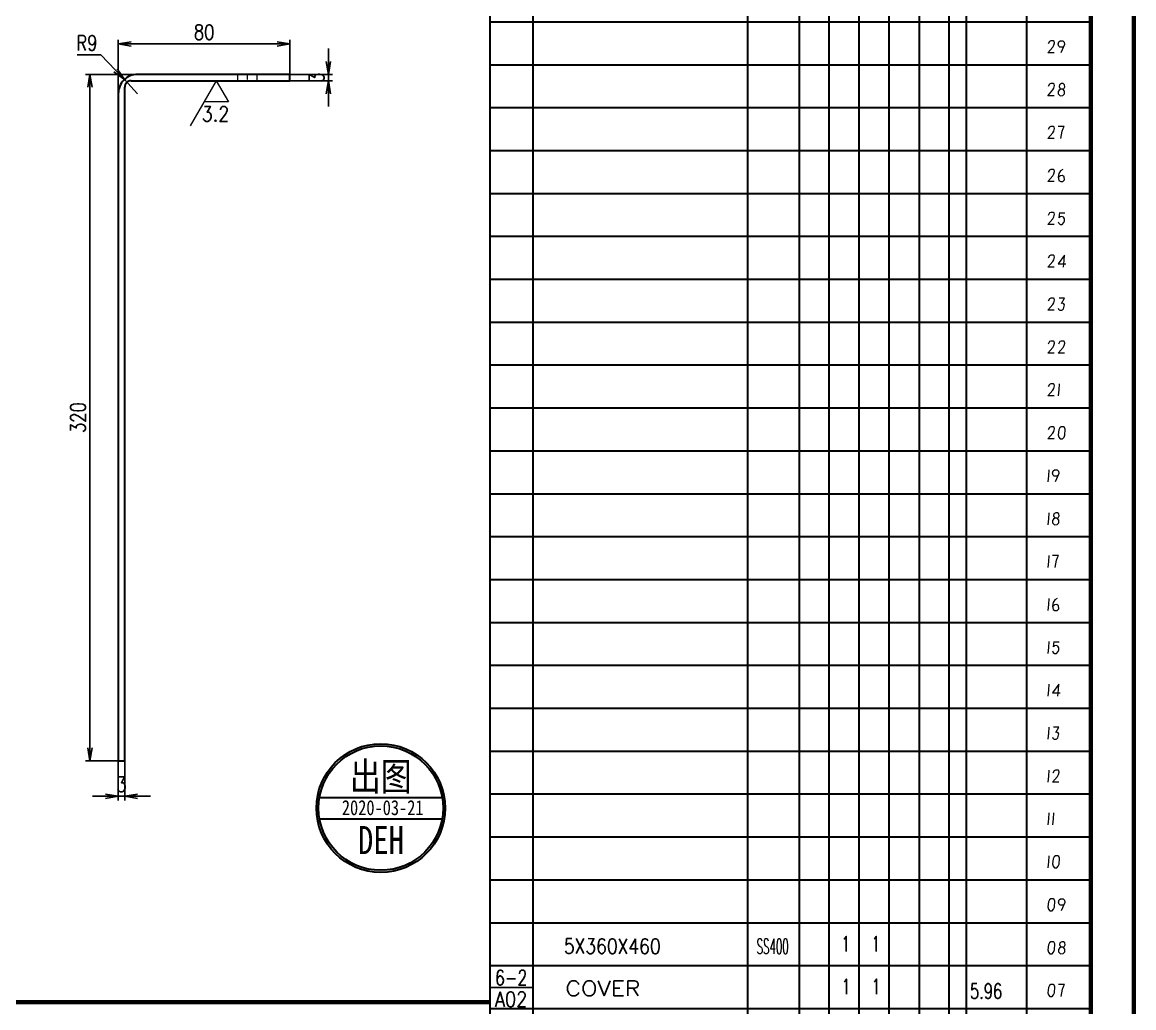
# Model space of a CAD drawing. Header units: millimetres. Extents: x 1333 to 104182, y -62926 to -5704.
# Drawn here: x 51010 to 51528, y -62447 to -61988 of the extents above; entities that cross this region are included whole.
import ezdxf
from ezdxf.enums import TextEntityAlignment as Align

# ---------------------------------------------------------------- set-up
doc = ezdxf.new("R2010")
doc.units = ezdxf.units.MM
doc.header["$LTSCALE"] = 0.5
doc.linetypes.add('DASHDOT', pattern=[18.5, 12, -3, 0.5, -3])
doc.linetypes.add('DASHED', pattern=[15, 12, -3])
for name, color, linetype in [('08', 1, 'Continuous'), ('11', 3, 'Continuous'), ('7标注层', 4, 'Continuous'), ('SHM_LABEL', 40, 'Continuous')]:
    doc.layers.add(name, color=color, linetype=linetype)
doc.layers.add('印章专用-出图', color=1, linetype='Continuous', lineweight=80)
doc.styles.add('KAI', font='simplex.shx', dxfattribs={"width": 0.8, "bigfont": 'extfont.shx'})
doc.styles.get("Standard").update_dxf_attribs({"font": 'simplex.shx'})
doc.styles.add('国标', font='simfang.ttf', dxfattribs={"width": 0.8})
doc.dimstyles.new('KAI-2', dxfattribs={"dimscale": 2, "dimtxt": 3.5, "dimasz": 3, "dimexe": 1, "dimexo": 0, "dimgap": 1, "dimtad": 1, "dimtoh": 1, "dimdsep": 46, "dimtxsty": 'KAI', "dimblk1": 'OPEN', "dimblk2": 'OPEN', "dimsah": 1, "dimcen": 0, "dimclrd": 7, "dimclre": 7, "dimclrt": 140, "dimazin": 2, "dimtfac": 0.7, "dimtix": 1, "dimtmove": 1, "dimatfit": 3, "dimldrblk": 'OPEN', "dimfxl": 0, "dimtvp": 1, "dimtolj": 2, "dimarcsym": 0})

# ---------------------------------------------------------------- blocks, each defined once
blk = doc.blocks.new('_Open')
at = {"color": 0, "linetype": 'ByBlock', "lineweight": -2}
for p, q in [((-1, 0.167), (0, 0)), ((-1, -0.167), (0, 0)), ((0, 0), (-1, 0))]:
    blk.add_line(p, q, dxfattribs=at)
blk = doc.blocks.new('*D65')
at = {"layer": '7标注层', "color": 7, "lineweight": -2, "transparency": 16777216}
for p, q in [((51152.64, -62005.94), (51152.64, -61999.94)), ((51134.75, -62011.94), (51154.64, -62011.94)), ((51152.64, -62011.94), (51152.64, -62014.94)), ((51134.75, -62014.94), (51154.64, -62014.94)), ((51152.64, -62020.94), (51152.64, -62026.94))]:
    blk.add_line(p, q, dxfattribs=at)
at = {"layer": 'Defpoints', "color": 0, "transparency": 16777216}
for p in [(51134.75, -62011.94), (51134.75, -62014.94), (51152.64, -62014.94)]:
    blk.add_point(p, dxfattribs=at)
at = {"layer": '7标注层', "color": 7, "lineweight": -2, "transparency": 16777216, "xscale": 6, "yscale": 6, "zscale": 6}
for p, rotation in [((51152.64, -62011.94), 270), ((51152.64, -62014.94), 90)]:
    blk.add_blockref('_Open', p, dxfattribs=dict(at, rotation=rotation))
at = {"layer": '7标注层', "color": 140, "transparency": 16777216, "insert": (51147.14, -62013.44), "char_height": 7, "attachment_point": 5, "rotation": 90, "style": 'KAI'}
blk.add_mtext('\\A2;3', dxfattribs=at)
blk = doc.blocks.new('*D66')
at = {"layer": '7标注层', "color": 7, "lineweight": -2, "transparency": 16777216}
for p, q in [((51054.75, -62020.94), (51054.75, -61995.77)), ((51134.75, -62011.94), (51134.75, -61995.77)), ((51128.75, -61997.77), (51060.75, -61997.77))]:
    blk.add_line(p, q, dxfattribs=at)
at = {"layer": 'Defpoints', "color": 0, "transparency": 16777216}
for p in [(51054.75, -61997.77), (51134.75, -62011.94), (51054.75, -62020.94)]:
    blk.add_point(p, dxfattribs=at)
at = {"layer": '7标注层', "color": 7, "lineweight": -2, "transparency": 16777216, "xscale": 6, "yscale": 6, "zscale": 6, "rotation": 180}
blk.add_blockref('_Open', (51054.75, -61997.77), dxfattribs=at)
at = {"layer": '7标注层', "color": 7, "lineweight": -2, "transparency": 16777216, "xscale": 6, "yscale": 6, "zscale": 6}
blk.add_blockref('_Open', (51134.75, -61997.77), dxfattribs=at)
at = {"layer": '7标注层', "color": 140, "transparency": 16777216, "insert": (51094.75, -61992.27), "char_height": 7, "attachment_point": 5, "style": 'KAI'}
blk.add_mtext('\\A2;80', dxfattribs=at)
blk = doc.blocks.new('*D67')
at = {"layer": '7标注层', "color": 7, "lineweight": -2, "transparency": 16777216}
for p, q in [((51064.3, -62011.94), (51039.54, -62011.94)), ((51041.54, -62017.94), (51041.54, -62325.94)), ((51054.75, -62331.94), (51039.54, -62331.94))]:
    blk.add_line(p, q, dxfattribs=at)
at = {"layer": 'Defpoints', "color": 0, "transparency": 16777216}
for p in [(51064.3, -62011.94), (51041.54, -62331.94), (51054.75, -62331.94)]:
    blk.add_point(p, dxfattribs=at)
at = {"layer": '7标注层', "color": 7, "lineweight": -2, "transparency": 16777216, "xscale": 6, "yscale": 6, "zscale": 6}
for p, rotation in [((51041.54, -62011.94), 90), ((51041.54, -62331.94), 270)]:
    blk.add_blockref('_Open', p, dxfattribs=dict(at, rotation=rotation))
at = {"layer": '7标注层', "color": 140, "transparency": 16777216, "insert": (51036.04, -62171.94), "char_height": 7, "attachment_point": 5, "rotation": 90, "style": 'KAI'}
blk.add_mtext('\\A2;320', dxfattribs=at)
blk = doc.blocks.new('*D68')
at = {"layer": '7标注层', "color": 7, "lineweight": -2, "transparency": 16777216}
for p, q in [((51054.75, -62331.94), (51054.75, -62350.47)), ((51057.75, -62331.94), (51057.75, -62350.47)), ((51048.75, -62348.47), (51042.75, -62348.47)), ((51054.75, -62348.47), (51057.75, -62348.47)), ((51063.75, -62348.47), (51069.75, -62348.47))]:
    blk.add_line(p, q, dxfattribs=at)
at = {"layer": 'Defpoints', "color": 0, "transparency": 16777216}
for p in [(51054.75, -62331.94), (51057.75, -62331.94), (51057.75, -62348.47)]:
    blk.add_point(p, dxfattribs=at)
at = {"layer": '7标注层', "color": 7, "lineweight": -2, "transparency": 16777216, "xscale": 6, "yscale": 6, "zscale": 6}
blk.add_blockref('_Open', (51054.75, -62348.47), dxfattribs=at)
at = {"layer": '7标注层', "color": 7, "lineweight": -2, "transparency": 16777216, "xscale": 6, "yscale": 6, "zscale": 6, "rotation": 180}
blk.add_blockref('_Open', (51057.75, -62348.47), dxfattribs=at)
at = {"layer": '7标注层', "color": 140, "transparency": 16777216, "insert": (51056.25, -62342.97), "char_height": 7, "attachment_point": 5, "style": 'KAI'}
blk.add_mtext('\\A2;3', dxfattribs=at)
blk = doc.blocks.new('*D69')
at = {"layer": '7标注层', "color": 7, "lineweight": -2, "transparency": 16777216}
for p, q in [((51035.62, -62002.79), (51046.68, -62002.79)), ((51046.68, -62002.79), (51053.47, -62010.01)), ((51063.75, -62020.94), (51057.58, -62014.38))]:
    blk.add_line(p, q, dxfattribs=at)
at = {"layer": 'Defpoints', "color": 0, "transparency": 16777216}
for p in [(51057.58, -62014.38), (51063.75, -62020.94)]:
    blk.add_point(p, dxfattribs=at)
at = {"layer": '7标注层', "color": 7, "lineweight": -2, "transparency": 16777216, "xscale": 6, "yscale": 6, "zscale": 6, "rotation": 313.2403200733043}
blk.add_blockref('_Open', (51057.58, -62014.38), dxfattribs=at)
at = {"layer": '7标注层', "color": 140, "transparency": 16777216, "insert": (51040.15, -61997.29), "char_height": 7, "attachment_point": 5, "style": 'KAI'}
blk.add_mtext('\\A2;R9', dxfattribs=at)
blk = doc.blocks.new('ccd2')
at = {"color": 3, "lineweight": 13, "ltscale": 0.303109}
blk.add_line((53697.91, -20368.76), (53691.85, -20379.26), dxfattribs=at)
at = {"color": 3, "lineweight": 13, "ltscale": 0.141451}
for p, q in [((53697.91, -20368.76), (53700.74, -20373.66)), ((53700.74, -20373.66), (53695.08, -20373.66))]:
    blk.add_line(p, q, dxfattribs=at)
blk = doc.blocks.new('D')
at = {"color": 7, "lineweight": 35, "ltscale": 0.25}
for p, q in [((54076.08, -14049.04), (54076.08, -14069.04)), ((54096.08, -14049.04), (54096.08, -14069.04)), ((54196.08, -14049.04), (54196.08, -14069.04)), ((54220.08, -14049.04), (54220.08, -14069.04)), ((54234.08, -14069.04), (54234.08, -14049.04)), ((54248.08, -14069.04), (54248.08, -14049.04)), ((54262.08, -14069.04), (54262.08, -14049.04)), ((54276.08, -14049.04), (54276.08, -14069.04)), ((54290.08, -14069.04), (54290.08, -14049.04)), ((54298.08, -14069.04), (54298.08, -14049.04)), ((54326.08, -14049.04), (54326.08, -14069.04))]:
    blk.add_line(p, q, dxfattribs=at)
at = {"color": 7, "lineweight": 35}
for p, q in [((54356.08, -14049.04), (54076.08, -14049.04)), ((54356.08, -14069.04), (54076.08, -14069.04))]:
    blk.add_line(p, q, dxfattribs=at)
blk = doc.blocks.new('arwear')
at = {"layer": '08', "color": 3, "xscale": 0.5, "yscale": 0.5, "zscale": 0.5}
for p in [(26347.04, -5282.51), (26347.04, -5292.51), (26347.04, -5302.51), (26347.04, -5312.51), (26347.04, -5322.51), (26347.04, -5332.51), (26347.04, -5342.51), (26347.04, -5352.51), (26347.04, -5362.51), (26347.04, -5372.51), (26347.04, -5382.51), (26347.04, -5392.51), (26347.04, -5402.51), (26347.04, -5412.51), (26347.04, -5422.51), (26347.04, -5432.51), (26347.04, -5442.51), (26347.04, -5452.51), (26347.04, -5462.51), (26347.04, -5472.51), (26347.04, -5482.51), (26347.04, -5492.51), (26347.04, -5502.51), (26347.04, -5512.51), (26347.04, -5522.51), (26347.04, -5532.51), (26347.04, -5542.51), (26347.04, -5552.51), (26347.04, -5562.51), (26347.04, -5572.51), (26347.04, -5582.51), (26347.04, -5592.51)]:
    blk.add_blockref('D', p, dxfattribs=at)
blk = doc.blocks.new('出图章')
at = {"layer": '印章专用-出图'}
h = blk.add_hatch(color=256, dxfattribs=at)
h.paths.add_polyline_path([(-15, 0, 1), (15, 0, 1)])
h.paths.add_polyline_path([(14.5, 0, -1), (-14.5, 0, -1)], flags=16)
h.paths.add_polyline_path([(-7.31, -12.35), (7.41, -12.35), (7.41, -2.73), (-7.31, -2.73)], flags=8)
at = {"layer": '印章专用-出图', "lineweight": 35}
for p, q in [((-14.28, 2.5), (14.28, 2.5)), ((-14.28, -2.5), (14.28, -2.5))]:
    blk.add_line(p, q, dxfattribs=at)
for radius in [15, 14.5]:
    blk.add_circle((0, 0), radius, dxfattribs=at)
at = {"layer": '印章专用-出图', "color": 4, "style": '国标', "width": 0.8}
blk.add_text('DEH', height=6.562, dxfattribs=at).set_placement((0.05, -10.74), align=Align.CENTER)
at = {"layer": '印章专用-出图', "color": 3, "style": '国标', "width": 0.8}
blk.add_attdef('出图', text='', height=6.6, dxfattribs=at).set_placement((0, 7.35), align=Align.MIDDLE_CENTER)
at = {"layer": '印章专用-出图', "color": 2, "style": '国标', "width": 0.8}
blk.add_attdef('XXXX.XX.XX', text='', height=3.5, dxfattribs=at).set_placement((0.45, 0.1), align=Align.MIDDLE_CENTER)
blk = doc.blocks.new('YZ-CT')
at = {"layer": '印章专用-出图'}
blk.add_blockref('出图章', (0.63, 0), dxfattribs=at).add_auto_attribs({'出图': '出图', 'XXXX.XX.XX': '2020-03-21'})

msp = doc.modelspace()

# ---------------------------------------------------------------- linework, layer by layer
at = {"color": 7, "lineweight": 70}
for p, q in [((51527.971, -61727.561), (51527.971, -62915.561)), ((51507.971, -61747.561), (51507.971, -62895.561)), ((49895.971, -62444.437), (51227.971, -62444.437))]:
    msp.add_line(p, q, dxfattribs=at)
at = {"color": 7, "lineweight": 35, "ltscale": 0.25}
for p, q in [((51507.971, -62007.561), (51507.971, -61987.561)), ((51507.971, -62027.561), (51507.971, -62007.561)), ((51507.971, -62047.561), (51507.971, -62027.561)), ((51507.971, -62067.561), (51507.971, -62047.561)), ((51507.971, -62087.561), (51507.971, -62067.561)), ((51507.971, -62427.561), (51507.971, -62407.561)), ((51507.971, -62447.561), (51507.971, -62427.561))]:
    msp.add_line(p, q, dxfattribs=at)
at = {"lineweight": 35}
for p, q in [((51134.746, -62011.94), (51063.746, -62011.94)), ((51060.746, -62014.94), (51134.746, -62014.94)), ((51054.746, -62020.94), (51054.746, -62331.94)), ((51057.746, -62331.94), (51057.746, -62017.94))]:
    msp.add_line(p, q, dxfattribs=at)
at = {"color": 2, "linetype": 'DASHED', "lineweight": 5, "ltscale": 0.075}
for p, q in [((51110.246, -62011.94), (51110.246, -62014.94)), ((51110.246, -62011.94), (51110.246, -62014.94)), ((51119.246, -62011.94), (51119.246, -62014.94)), ((51119.246, -62011.94), (51119.246, -62014.94))]:
    msp.add_line(p, q, dxfattribs=at)
at = {"color": 1, "linetype": 'DASHDOT', "lineweight": 5, "ltscale": 0.090015}
msp.add_line((51114.746, -62011.64), (51114.746, -62015.24), dxfattribs=at)
at = {"lineweight": 35, "ltscale": 0.075}
for p, q in [((51134.746, -62014.94), (51134.746, -62011.94)), ((51054.746, -62331.94), (51057.746, -62331.94))]:
    msp.add_line(p, q, dxfattribs=at)
at = {"color": 3}
msp.add_lwpolyline([(49845.971, -61727.561), (51527.971, -61727.561), (51527.971, -62915.561), (49845.971, -62915.561)], close=True, dxfattribs=at)
at = {"color": 7, "lineweight": 13}
for points in [[(51490.911, -62001.861), (51487.971, -62001.861), (51490.211, -61999.201), (51490.772, -61998.361), (51491.051, -61997.171), (51490.911, -61996.471), (51490.561, -61996.261), (51489.372, -61996.261), (51488.742, -61996.541), (51488.041, -61997.661)], [(51495.321, -61998.991), (51494.551, -61999.271), (51493.571, -61999.271), (51493.012, -61998.711), (51492.801, -61997.801), (51493.081, -61996.751), (51493.642, -61996.261), (51494.902, -61996.261), (51495.601, -61996.891), (51495.742, -61997.941), (51494.061, -62001.861)], [(51490.911, -62021.861), (51487.971, -62021.861), (51490.211, -62019.201), (51490.772, -62018.361), (51491.051, -62017.171), (51490.911, -62016.471), (51490.561, -62016.261), (51489.372, -62016.261), (51488.742, -62016.541), (51488.041, -62017.661)], [(51494.971, -62018.851), (51495.392, -62018.641), (51495.882, -62017.731), (51495.671, -62016.751), (51495.112, -62016.261), (51494.272, -62016.261), (51493.431, -62016.751), (51493.221, -62017.591), (51493.502, -62018.361), (51493.921, -62018.851)], [(51490.911, -62041.861), (51487.971, -62041.861), (51490.211, -62039.201), (51490.772, -62038.361), (51491.051, -62037.171), (51490.911, -62036.471), (51490.561, -62036.261), (51489.372, -62036.261), (51488.742, -62036.541), (51488.041, -62037.661)], [(51493.992, -62041.861), (51494.551, -62038.431), (51495.041, -62037.171), (51495.532, -62036.261), (51492.801, -62036.261)], [(51490.911, -62061.861), (51487.971, -62061.861), (51490.211, -62059.201), (51490.772, -62058.361), (51491.051, -62057.171), (51490.911, -62056.471), (51490.561, -62056.261), (51489.372, -62056.261), (51488.742, -62056.541), (51488.041, -62057.661)], [(51494.902, -62056.261), (51493.851, -62056.891), (51493.081, -62058.081), (51492.801, -62059.901), (51493.012, -62061.371), (51493.921, -62061.861), (51494.902, -62061.861), (51495.742, -62061.021), (51495.601, -62059.761), (51494.762, -62059.131), (51493.642, -62059.201), (51492.872, -62059.971)], [(51490.911, -62081.861), (51487.971, -62081.861), (51490.211, -62079.201), (51490.772, -62078.361), (51491.051, -62077.171), (51490.911, -62076.471), (51490.561, -62076.261), (51489.372, -62076.261), (51488.742, -62076.541), (51488.041, -62077.661)], [(51492.801, -62080.601), (51493.081, -62081.371), (51493.711, -62081.861), (51494.551, -62081.861), (51495.392, -62081.021), (51495.671, -62080.181), (51495.671, -62079.271), (51495.252, -62078.501), (51494.481, -62078.221), (51493.711, -62078.361), (51493.221, -62078.781), (51493.502, -62076.261)], [(51493.502, -62076.541), (51495.811, -62076.541)], [(51490.911, -62101.861), (51487.971, -62101.861), (51490.211, -62099.201), (51490.772, -62098.361), (51491.051, -62097.171), (51490.911, -62096.471), (51490.561, -62096.261), (51489.372, -62096.261), (51488.742, -62096.541), (51488.041, -62097.661)], [(51495.252, -62101.861), (51495.532, -62098.711), (51495.742, -62096.261), (51492.801, -62100.321), (51496.301, -62100.321)], [(51490.911, -62121.861), (51487.971, -62121.861), (51490.211, -62119.201), (51490.772, -62118.361), (51491.051, -62117.171), (51490.911, -62116.471), (51490.561, -62116.261), (51489.372, -62116.261), (51488.742, -62116.541), (51488.041, -62117.661)], [(51492.801, -62120.951), (51492.941, -62121.371), (51493.152, -62121.721), (51493.571, -62121.861), (51494.411, -62121.861), (51494.762, -62121.651), (51495.252, -62121.231), (51495.671, -62119.341), (51495.392, -62118.851), (51494.831, -62118.571), (51494.272, -62118.711), (51495.671, -62116.261), (51493.152, -62116.261)], [(51490.911, -62141.861), (51487.971, -62141.861), (51490.211, -62139.201), (51490.772, -62138.361), (51491.051, -62137.171), (51490.911, -62136.471), (51490.561, -62136.261), (51489.372, -62136.261), (51488.742, -62136.541), (51488.041, -62137.661)], [(51495.742, -62141.861), (51492.801, -62141.861), (51495.041, -62139.201), (51495.601, -62138.361), (51495.882, -62137.171), (51495.742, -62136.471), (51495.392, -62136.261), (51494.201, -62136.261), (51493.571, -62136.541), (51492.872, -62137.661)], [(51490.911, -62161.861), (51487.971, -62161.861), (51490.211, -62159.201), (51490.772, -62158.361), (51491.051, -62157.171), (51490.911, -62156.471), (51490.561, -62156.261), (51489.372, -62156.261), (51488.742, -62156.541), (51488.041, -62157.661)], [(51493.221, -62156.261), (51493.012, -62159.061), (51492.801, -62161.861)], [(51490.911, -62181.861), (51487.971, -62181.861), (51490.211, -62179.201), (51490.772, -62178.361), (51491.051, -62177.171), (51490.911, -62176.471), (51490.561, -62176.261), (51489.372, -62176.261), (51488.742, -62176.541), (51488.041, -62177.661)], [(51488.392, -62196.261), (51488.181, -62199.061), (51487.971, -62201.861)], [(51492.661, -62198.991), (51491.892, -62199.271), (51490.911, -62199.271), (51490.351, -62198.711), (51490.142, -62197.801), (51490.421, -62196.751), (51490.981, -62196.261), (51492.242, -62196.261), (51492.941, -62196.891), (51493.081, -62197.941), (51491.402, -62201.861)], [(51488.392, -62216.261), (51488.181, -62219.061), (51487.971, -62221.861)], [(51492.311, -62218.851), (51492.731, -62218.641), (51493.221, -62217.731), (51493.012, -62216.751), (51492.451, -62216.261), (51491.612, -62216.261), (51490.772, -62216.751), (51490.561, -62217.591), (51490.841, -62218.361), (51491.262, -62218.851)], [(51488.392, -62236.261), (51488.181, -62239.061), (51487.971, -62241.861)], [(51491.331, -62241.861), (51491.892, -62238.431), (51492.382, -62237.171), (51492.872, -62236.261), (51490.142, -62236.261)], [(51488.392, -62256.261), (51488.181, -62259.061), (51487.971, -62261.861)], [(51492.242, -62256.261), (51491.191, -62256.891), (51490.421, -62258.081), (51490.142, -62259.901), (51490.351, -62261.371), (51491.262, -62261.861), (51492.242, -62261.861), (51493.081, -62261.021), (51492.941, -62259.761), (51492.101, -62259.131), (51490.981, -62259.201), (51490.211, -62259.971)], [(51488.392, -62276.261), (51488.181, -62279.061), (51487.971, -62281.861)], [(51490.142, -62280.601), (51490.421, -62281.371), (51491.051, -62281.861), (51491.892, -62281.861), (51492.731, -62281.021), (51493.012, -62280.181), (51493.012, -62279.271), (51492.591, -62278.501), (51491.821, -62278.221), (51491.051, -62278.361), (51490.561, -62278.781), (51490.841, -62276.261)], [(51490.841, -62276.541), (51493.152, -62276.541)], [(51488.392, -62296.261), (51488.181, -62299.061), (51487.971, -62301.861)], [(51492.591, -62301.861), (51492.872, -62298.711), (51493.081, -62296.261), (51490.142, -62300.321), (51493.642, -62300.321)], [(51488.392, -62316.261), (51488.181, -62319.061), (51487.971, -62321.861)], [(51490.142, -62320.951), (51490.282, -62321.371), (51490.492, -62321.721), (51490.911, -62321.861), (51491.752, -62321.861), (51492.101, -62321.651), (51492.591, -62321.231), (51493.012, -62319.341), (51492.731, -62318.851), (51492.171, -62318.571), (51491.612, -62318.711), (51493.012, -62316.261), (51490.492, -62316.261)], [(51488.392, -62336.261), (51488.181, -62339.061), (51487.971, -62341.861)], [(51493.081, -62341.861), (51490.142, -62341.861), (51492.382, -62339.201), (51492.941, -62338.361), (51493.221, -62337.171), (51493.081, -62336.471), (51492.731, -62336.261), (51491.541, -62336.261), (51490.911, -62336.541), (51490.211, -62337.661)], [(51488.392, -62356.261), (51488.181, -62359.061), (51487.971, -62361.861)], [(51490.561, -62356.261), (51490.351, -62359.061), (51490.142, -62361.861)], [(51488.392, -62376.261), (51488.181, -62379.061), (51487.971, -62381.861)], [(51495.461, -62398.991), (51494.691, -62399.271), (51493.711, -62399.271), (51493.152, -62398.711), (51492.941, -62397.801), (51493.221, -62396.751), (51493.782, -62396.261), (51495.041, -62396.261), (51495.742, -62396.891), (51495.882, -62397.941), (51494.201, -62401.861)], [(51495.112, -62418.851), (51495.532, -62418.641), (51496.022, -62417.731), (51495.811, -62416.751), (51495.252, -62416.261), (51494.411, -62416.261), (51493.571, -62416.751), (51493.362, -62417.591), (51493.642, -62418.361), (51494.061, -62418.851)], [(51494.132, -62441.861), (51494.691, -62438.431), (51495.181, -62437.171), (51495.671, -62436.261), (51492.941, -62436.261)]]:
    msp.add_lwpolyline(points, dxfattribs=at)
for points in [[(51493.642, -62021.861), (51494.902, -62021.791), (51495.671, -62021.021), (51495.671, -62019.761), (51494.971, -62018.851), (51493.921, -62018.851), (51493.221, -62019.271), (51492.801, -62019.971), (51492.801, -62021.021)], [(51494.831, -62181.861), (51495.461, -62181.091), (51495.811, -62180.111), (51496.022, -62177.311), (51495.742, -62176.611), (51495.181, -62176.261), (51494.132, -62176.261), (51493.502, -62176.751), (51493.081, -62177.661), (51492.801, -62180.041), (51493.012, -62181.091), (51493.642, -62181.861)], [(51490.981, -62221.861), (51492.242, -62221.791), (51493.012, -62221.021), (51493.012, -62219.761), (51492.311, -62218.851), (51491.262, -62218.851), (51490.561, -62219.271), (51490.142, -62219.971), (51490.142, -62221.021)], [(51492.171, -62381.861), (51492.801, -62381.091), (51493.152, -62380.111), (51493.362, -62377.311), (51493.081, -62376.611), (51492.522, -62376.261), (51491.471, -62376.261), (51490.841, -62376.751), (51490.421, -62377.661), (51490.142, -62380.041), (51490.351, -62381.091), (51490.981, -62381.861)], [(51490.002, -62401.861), (51490.632, -62401.091), (51490.981, -62400.111), (51491.191, -62397.311), (51490.911, -62396.611), (51490.351, -62396.261), (51489.301, -62396.261), (51488.671, -62396.751), (51488.252, -62397.661), (51487.971, -62400.041), (51488.181, -62401.091), (51488.811, -62401.861)], [(51490.002, -62421.861), (51490.632, -62421.091), (51490.981, -62420.111), (51491.191, -62417.311), (51490.911, -62416.611), (51490.351, -62416.261), (51489.301, -62416.261), (51488.671, -62416.751), (51488.252, -62417.661), (51487.971, -62420.041), (51488.181, -62421.091), (51488.811, -62421.861)], [(51493.782, -62421.861), (51495.041, -62421.791), (51495.811, -62421.021), (51495.811, -62419.761), (51495.112, -62418.851), (51494.061, -62418.851), (51493.362, -62419.271), (51492.941, -62419.971), (51492.941, -62421.021)], [(51490.002, -62441.861), (51490.632, -62441.091), (51490.981, -62440.111), (51491.191, -62437.311), (51490.911, -62436.611), (51490.351, -62436.261), (51489.301, -62436.261), (51488.671, -62436.751), (51488.252, -62437.661), (51487.971, -62440.041), (51488.181, -62441.091), (51488.811, -62441.861)]]:
    msp.add_lwpolyline(points, close=True, dxfattribs=at)
at = {"lineweight": 35}
for centre, radius in [((51063.746, -62020.94), 9), ((51060.746, -62017.94), 3)]:
    msp.add_arc(centre, radius, 90, 180.00001, dxfattribs=at)
at = {"layer": '11'}
msp.add_lwpolyline([(49845.971, -61727.561), (51527.971, -61727.561), (51527.971, -62915.561), (49845.971, -62915.561)], close=True, dxfattribs=at)
at = {"layer": 'SHM_LABEL', "color": 7}
msp.add_line((51227.861, -62437.561), (51247.861, -62437.561), dxfattribs=at)

# ---------------------------------------------------------------- block references
at = {"layer": '08', "color": 3, "xscale": 2, "yscale": 2, "zscale": 2}
for name, p in [('arwear', (-55542.188, -37313.505)), ('ccd2', (-56295.382, -21277.422))]:
    msp.add_blockref(name, p, dxfattribs=at)
at = {"layer": '印章专用-出图', "xscale": 2, "yscale": 2, "zscale": 2}
msp.add_blockref('YZ-CT', (51175.82, -62353.975), dxfattribs=at)

# ---------------------------------------------------------------- texts
at = {"color": 3, "lineweight": 13, "width": 0.880907}
msp.add_text('3.2', height=7, rotation=0.00001, dxfattribs=at).set_placement((51093.578, -62033.84), (51106.498, -62033.84), align=Align.FIT)
at = {"layer": 'SHM_LABEL', "width": 0.777364}
msp.add_text('5X360X460', height=7, rotation=359.88963, dxfattribs=at).set_placement((51262.392, -62421.83), (51307.479, -62421.917), align=Align.FIT)
at = {"layer": 'SHM_LABEL'}
for s, width, p, p2 in [('SS400', 0.478723, (51352.217, -62421.971), (51367.217, -62421.971)), ('6-2', 0.75, (51230.344, -62436.591), (51245.344, -62436.591)), ('COVER', 1.09375, (51263.125, -62441.561), (51298.125, -62441.561)), ('5.96', 0.714286, (51451.668, -62442.818), (51466.668, -62442.818)), ('A02', 0.803571, (51230.344, -62446.591), (51245.344, -62446.591))]:
    msp.add_text(s, height=7, dxfattribs=dict(at, width=width)).set_placement(p, p2, align=Align.FIT)
at = {"layer": 'SHM_LABEL', "width": 0.7}
for p in [(51393.772, -62417.323), (51407.772, -62417.323), (51393.882, -62437.213), (51407.882, -62437.213)]:
    msp.add_text('1', height=7, dxfattribs=at).set_placement(p, align=Align.MIDDLE_CENTER)

# ---------------------------------------------------------------- dimensions: what is measured, and where the dimension line sits
at = {"layer": '7标注层', "color": 3}
for base, p1, p2, picture, middle in [((51054.746, -61997.77), (51134.746, -62011.94), (51054.746, -62020.94), '*D66', (51094.746, -61992.27)), ((51057.746, -62348.471), (51054.746, -62331.94), (51057.746, -62331.94), '*D68', (51056.246, -62342.971))]:
    dim = msp.add_linear_dim(base=base, p1=p1, p2=p2, dimstyle='KAI-2', dxfattribs=at)
    dim.commit()
    dim.dimension.update_dxf_attribs({"geometry": picture, "text_midpoint": middle})
dim = msp.add_radius_dim(center=(51063.746, -62020.94), mpoint=(51057.58, -62014.383), dimstyle='KAI-2', dxfattribs=at)
dim.commit()
dim.dimension.update_dxf_attribs({"geometry": '*D69', "text_midpoint": (51046.682, -62002.794), "dimtype": 164})
for base, p1, p2, picture, middle in [((51152.637, -62014.94), (51134.746, -62011.94), (51134.746, -62014.94), '*D65', (51147.137, -62013.44)), ((51041.536, -62331.94), (51064.299, -62011.94), (51054.746, -62331.94), '*D67', (51036.036, -62171.94))]:
    dim = msp.add_linear_dim(base=base, p1=p1, p2=p2, angle=90, dimstyle='KAI-2', dxfattribs=at)
    dim.commit()
    dim.dimension.update_dxf_attribs({"geometry": picture, "text_midpoint": middle})

doc.saveas('drawing.dxf')
